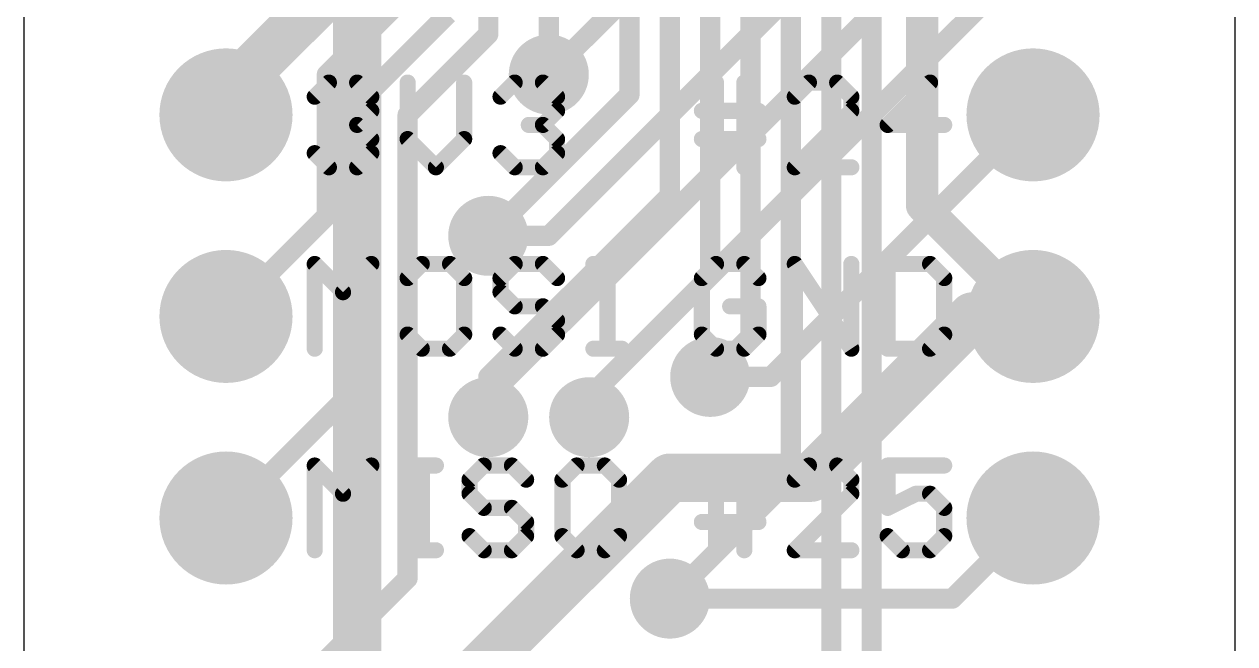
# Model space of a CAD drawing. Extents: x -20.4 to 20.4, y -21.6 to 33.
# Drawn here: x -7.62 to 7.62, y -11.75 to -3.94 of the extents above; entities that cross this region are included whole.
import ezdxf

# ---------------------------------------------------------------- set-up
doc = ezdxf.new("R2010")
doc.units = 0
for name, color, linetype in [('1', 12, 'CONTINUOUS'), ('16', 132, 'CONTINUOUS'), ('17', 110, 'CONTINUOUS'), ('18', 110, 'CONTINUOUS'), ('20', 53, 'CONTINUOUS'), ('21', 40, 'CONTINUOUS')]:
    doc.layers.add(name, color=color, linetype=linetype)

# ---------------------------------------------------------------- blocks, each defined once
blk = doc.blocks.new('ROUNDP')
at = {"const_width": 0.5}
blk.add_lwpolyline([(0, -0.25, 1), (0, 0.25, 1), (0, -0.25)], format="xyb", dxfattribs=at)
blk = doc.blocks.new('ROUNDV')
at = {"const_width": 0.5}
blk.add_lwpolyline([(0, -0.25, 1), (0, 0.25, 1), (0, -0.25)], format="xyb", dxfattribs=at)

msp = doc.modelspace()

# ---------------------------------------------------------------- linework, layer by layer
at = {"layer": '1'}
for points, const_width in [([(-1.016, -4.572), (1.27, -2.286)], 0.254), ([(-3.556, -3.302), (-5.08, -4.826)], 0.6096), ([(-0.508, -8.636), (5.08, -3.048)], 0.254), ([(-2.794, -3.556), (-3.81, -4.572)], 0.254), ([(-1.016, -6.604), (2.032, -3.556)], 0.254), ([(-3.302, -4.826), (-2.286, -3.81)], 0.254), ([(-1.778, -3.81), (-1.778, -4.064)], 0.254), ([(-1.778, -8.636), (3.048, -3.81)], 0.254), ([(-1.778, -4.064), (-2.794, -5.08)], 0.254), ([(-5.08, -4.826), (-5.08, -5.08)], 0.6096), ([(-3.81, -4.572), (-3.81, -6.35)], 0.254), ([(-3.302, -8.382), (-3.302, -4.826)], 0.254), ([(-2.794, -5.08), (-2.794, -10.922)], 0.254), ([(1.778, -8.382), (5.08, -5.08)], 0.254), ([(-3.81, -6.35), (-5.08, -7.62)], 0.254), ([(-1.778, -6.604), (-1.016, -6.604)], 0.254), ([(2.286, -9.652), (4.318, -7.62)], 0.6096), ([(4.318, -7.62), (5.08, -7.62)], 0.6096), ([(-5.08, -10.16), (-3.302, -8.382)], 0.254), ([(1.016, -8.382), (1.778, -8.382)], 0.254), ([(-1.778, -8.89), (-1.778, -8.636)], 0.254), ([(-0.508, -8.89), (-0.508, -8.636)], 0.254), ([(-5.08, -15.24), (0.508, -9.652)], 0.6096), ([(0.508, -9.652), (2.286, -9.652)], 0.6096), ([(4.064, -11.176), (5.08, -10.16)], 0.254), ([(-2.794, -10.922), (-4.572, -12.7)], 0.254), ([(0.508, -11.176), (4.064, -11.176)], 0.254)]:
    msp.add_lwpolyline(points, dxfattribs=dict(at, const_width=const_width))
for points, const_width in [([(-1.7331, -4.1089, 1), (-1.8229, -4.0191)], 0.127), ([(-1.8415, -4.064, 1), (-1.7145, -4.064)], 0.127), ([(-5.1878, -4.7182, 1), (-4.9722, -4.9338)], 0.3048), ([(-4.9276, -4.826, 1), (-5.2324, -4.826)], 0.3048), ([(-3.7465, -4.572, 1), (-3.8735, -4.572)], 0.127), ([(-3.8549, -4.5271, 1), (-3.7651, -4.6169)], 0.127), ([(-1.0609, -4.5271, 1), (-0.9711, -4.6169)], 0.127), ([(-3.2385, -4.826, 1), (-3.3655, -4.826)], 0.127), ([(-3.3469, -4.7811, 1), (-3.2571, -4.8709)], 0.127), ([(-5.2324, -5.08, 1), (-4.9276, -5.08)], 0.3048), ([(-2.7305, -5.08, 1), (-2.8575, -5.08)], 0.127), ([(-2.8389, -5.0351, 1), (-2.7491, -5.1249)], 0.127), ([(5.1249, -5.1249, 1), (5.0351, -5.0351)], 0.127), ([(-3.7651, -6.3949, 1), (-3.8549, -6.3051)], 0.127), ([(-3.8735, -6.35, 1), (-3.7465, -6.35)], 0.127), ([(-1.778, -6.5405, 1), (-1.778, -6.6675)], 0.127), ([(-1.0609, -6.5591, 1), (-0.9711, -6.6489)], 0.127), ([(-1.016, -6.6675, 1), (-1.016, -6.5405)], 0.127), ([(4.318, -7.4676, 1), (4.318, -7.7724)], 0.3048), ([(4.4258, -7.7278, 1), (4.2102, -7.5122)], 0.3048), ([(5.08, -7.7724, 1), (5.08, -7.4676)], 0.3048), ([(-5.1249, -7.5751, 1), (-5.0351, -7.6649)], 0.127), ([(-3.3655, -8.382, 1), (-3.2385, -8.382)], 0.127), ([(-3.2571, -8.4269, 1), (-3.3469, -8.3371)], 0.127), ([(1.016, -8.3185, 1), (1.016, -8.4455)], 0.127), ([(1.7331, -8.3371, 1), (1.8229, -8.4269)], 0.127), ([(1.778, -8.4455, 1), (1.778, -8.3185)], 0.127), ([(-1.7145, -8.636, 1), (-1.8415, -8.636)], 0.127), ([(-1.8229, -8.5911, 1), (-1.7331, -8.6809)], 0.127), ([(-0.4445, -8.636, 1), (-0.5715, -8.636)], 0.127), ([(-0.5529, -8.5911, 1), (-0.4631, -8.6809)], 0.127), ([(-1.8415, -8.89, 1), (-1.7145, -8.89)], 0.127), ([(-0.5715, -8.89, 1), (-0.4445, -8.89)], 0.127), ([(0.508, -9.4996, 1), (0.508, -9.8044)], 0.3048), ([(0.6158, -9.7598, 1), (0.4002, -9.5442)], 0.3048), ([(2.1782, -9.5442, 1), (2.3938, -9.7598)], 0.3048), ([(2.286, -9.8044, 1), (2.286, -9.4996)], 0.3048), ([(-5.1249, -10.1151, 1), (-5.0351, -10.2049)], 0.127), ([(5.1249, -10.2049, 1), (5.0351, -10.1151)], 0.127), ([(-2.7491, -10.9669, 1), (-2.8389, -10.8771)], 0.127), ([(-2.8575, -10.922, 1), (-2.7305, -10.922)], 0.127), ([(0.508, -11.1125, 1), (0.508, -11.2395)], 0.127), ([(4.0191, -11.1311, 1), (4.1089, -11.2209)], 0.127), ([(4.064, -11.2395, 1), (4.064, -11.1125)], 0.127)]:
    msp.add_lwpolyline(points, format="xyb", dxfattribs=dict(at, const_width=const_width))
at = {"layer": '16'}
for points, const_width in [([(-1.016, 14.732), (-1.016, -4.572)], 0.254), ([(-3.429, 3.429), (-3.429, -13.589)], 0.6096), ([(3.683, 0.127), (3.683, -6.223)], 0.4064), ([(3.048, -1.778), (3.048, -14.224)], 0.254), ([(2.54, -2.032), (2.54, -11.938)], 0.254), ([(2.032, -2.286), (2.032, -9.652)], 0.254), ([(1.524, -2.794), (1.524, -7.874)], 0.254), ([(1.016, -3.048), (1.016, -7.112)], 0.254), ([(0.508, -3.302), (0.508, -6.096)], 0.254), ([(0, -3.556), (0, -4.826)], 0.254), ([(0, -4.826), (-1.778, -6.604)], 0.254), ([(0.508, -6.096), (-1.778, -8.382)], 0.254), ([(3.683, -6.223), (5.08, -7.62)], 0.4064), ([(1.016, -7.112), (-0.508, -8.636)], 0.254), ([(1.524, -7.874), (1.016, -8.382)], 0.254), ([(-1.778, -8.382), (-1.778, -8.89)], 0.254), ([(-0.508, -8.636), (-0.508, -8.89)], 0.254), ([(2.032, -9.652), (0.508, -11.176)], 0.254)]:
    msp.add_lwpolyline(points, dxfattribs=dict(at, const_width=const_width))
for points, const_width in [([(-1.0795, -4.572, 1), (-0.9525, -4.572)], 0.127), ([(0.0449, -4.8709, 1), (-0.0449, -4.7811)], 0.127), ([(-0.0635, -4.826, 1), (0.0635, -4.826)], 0.127), ([(0.4445, -6.096, 1), (0.5715, -6.096)], 0.127), ([(0.5529, -6.1409, 1), (0.4631, -6.0511)], 0.127), ([(3.7548, -6.1512, 1), (3.6112, -6.2948)], 0.2032), ([(3.5814, -6.223, 1), (3.7846, -6.223)], 0.2032), ([(-1.8229, -6.5591, 1), (-1.7331, -6.6489)], 0.127), ([(1.0609, -7.1569, 1), (0.9711, -7.0671)], 0.127), ([(0.9525, -7.112, 1), (1.0795, -7.112)], 0.127), ([(5.0082, -7.6918, 1), (5.1518, -7.5482)], 0.2032), ([(1.5689, -7.9189, 1), (1.4791, -7.8291)], 0.127), ([(1.4605, -7.874, 1), (1.5875, -7.874)], 0.127), ([(-1.7145, -8.382, 1), (-1.8415, -8.382)], 0.127), ([(-1.8229, -8.3371, 1), (-1.7331, -8.4269)], 0.127), ([(0.9711, -8.3371, 1), (1.0609, -8.4269)], 0.127), ([(-0.4445, -8.636, 1), (-0.5715, -8.636)], 0.127), ([(-0.5529, -8.5911, 1), (-0.4631, -8.6809)], 0.127), ([(-1.8415, -8.89, 1), (-1.7145, -8.89)], 0.127), ([(-0.5715, -8.89, 1), (-0.4445, -8.89)], 0.127), ([(1.9685, -9.652, 1), (2.0955, -9.652)], 0.127), ([(2.0769, -9.6969, 1), (1.9871, -9.6071)], 0.127), ([(0.4631, -11.1311, 1), (0.5529, -11.2209)], 0.127)]:
    msp.add_lwpolyline(points, format="xyb", dxfattribs=dict(at, const_width=const_width))
at = {"layer": '20'}
for p, q in [((-7.62, -19.05), (-7.62, 17.78)), ((7.62, 17.78), (7.62, -19.05))]:
    msp.add_line(p, q, dxfattribs=at)
at = {"layer": '21', "const_width": 0.2032}
for points in [[(-3.9624, -4.8506), (-3.7845, -4.6727)], [(-3.7845, -4.6727), (-3.4285, -4.6727)], [(-3.4285, -4.6727), (-3.2506, -4.8506)], [(-2.793, -4.6727), (-2.793, -5.3845)], [(-2.0812, -5.3845), (-2.0812, -4.6727)], [(-1.6236, -4.8506), (-1.4457, -4.6727)], [(-1.4457, -4.6727), (-1.0897, -4.6727)], [(-1.0897, -4.6727), (-0.9118, -4.8506)], [(1.0894, -5.7404), (1.0894, -4.6727)], [(1.4453, -4.6727), (1.4453, -5.7404)], [(2.2588, -4.6727), (2.0808, -4.8506)], [(2.6147, -4.6727), (2.2588, -4.6727)], [(2.7926, -4.8506), (2.6147, -4.6727)], [(3.7841, -4.6727), (3.2502, -5.2065)], [(3.7841, -5.7404), (3.7841, -4.6727)], [(-3.2506, -4.8506), (-3.2506, -5.0286)], [(-0.9118, -4.8506), (-0.9118, -5.0286)], [(2.7926, -5.0286), (2.7926, -4.8506)], [(-3.2506, -5.0286), (-3.4285, -5.2065)], [(-0.9118, -5.0286), (-1.0897, -5.2065)], [(0.9114, -5.0286), (1.4453, -5.0286)], [(1.4453, -5.0286), (1.6232, -5.0286)], [(2.0808, -5.7404), (2.7926, -5.0286)], [(-3.4285, -5.2065), (-3.6065, -5.2065)], [(-3.4285, -5.2065), (-3.2506, -5.3845)], [(-1.0897, -5.2065), (-1.2677, -5.2065)], [(-1.0897, -5.2065), (-0.9118, -5.3845)], [(3.2502, -5.2065), (3.962, -5.2065)], [(-3.2506, -5.3845), (-3.2506, -5.5625)], [(-2.793, -5.3845), (-2.4371, -5.7404)], [(-2.4371, -5.7404), (-2.0812, -5.3845)], [(-0.9118, -5.3845), (-0.9118, -5.5625)], [(0.9114, -5.3845), (1.6232, -5.3845)], [(-3.7845, -5.7404), (-3.9624, -5.5625)], [(-3.2506, -5.5625), (-3.4285, -5.7404)], [(-1.4457, -5.7404), (-1.6236, -5.5625)], [(-0.9118, -5.5625), (-1.0897, -5.7404)], [(-3.4285, -5.7404), (-3.7845, -5.7404)], [(-1.0897, -5.7404), (-1.4457, -5.7404)], [(2.7926, -5.7404), (2.0808, -5.7404)], [(-3.9624, -8.0264), (-3.9624, -6.9587)], [(-3.9624, -6.9587), (-3.6065, -7.3146)], [(-3.6065, -7.3146), (-3.2506, -6.9587)], [(-3.2506, -6.9587), (-3.2506, -8.0264)], [(-2.6151, -6.9587), (-2.793, -7.1366)], [(-2.2591, -6.9587), (-2.6151, -6.9587)], [(-2.0812, -7.1366), (-2.2591, -6.9587)], [(-1.4457, -6.9587), (-1.6236, -7.1366)], [(-1.0897, -6.9587), (-1.4457, -6.9587)], [(-0.9118, -7.1366), (-1.0897, -6.9587)], [(-0.4542, -6.9587), (-0.0983, -6.9587)], [(-0.2763, -8.0264), (-0.2763, -6.9587)], [(1.0894, -6.9587), (0.9114, -7.1366)], [(1.4453, -6.9587), (1.0894, -6.9587)], [(1.6232, -7.1366), (1.4453, -6.9587)], [(2.0808, -8.0264), (2.0808, -6.9587)], [(2.0808, -6.9587), (2.7926, -8.0264)], [(2.7926, -8.0264), (2.7926, -6.9587)], [(3.2502, -6.9587), (3.2502, -8.0264)], [(3.7841, -6.9587), (3.2502, -6.9587)], [(3.962, -7.1366), (3.7841, -6.9587)], [(-2.793, -7.1366), (-2.793, -7.8485)], [(-2.0812, -7.8485), (-2.0812, -7.1366)], [(-1.6236, -7.1366), (-1.6236, -7.3146)], [(0.9114, -7.1366), (0.9114, -7.8485)], [(3.962, -7.8485), (3.962, -7.1366)], [(-1.6236, -7.3146), (-1.4457, -7.4925)], [(-1.4457, -7.4925), (-1.0897, -7.4925)], [(-1.0897, -7.4925), (-0.9118, -7.6705)], [(1.6232, -7.4925), (1.2673, -7.4925)], [(1.6232, -7.8485), (1.6232, -7.4925)], [(-0.9118, -7.6705), (-0.9118, -7.8485)], [(-2.793, -7.8485), (-2.6151, -8.0264)], [(-2.2591, -8.0264), (-2.0812, -7.8485)], [(-1.4457, -8.0264), (-1.6236, -7.8485)], [(-0.9118, -7.8485), (-1.0897, -8.0264)], [(0.9114, -7.8485), (1.0894, -8.0264)], [(1.4453, -8.0264), (1.6232, -7.8485)], [(3.7841, -8.0264), (3.962, -7.8485)], [(-2.6151, -8.0264), (-2.2591, -8.0264)], [(-1.0897, -8.0264), (-1.4457, -8.0264)], [(-0.4542, -8.0264), (-0.0983, -8.0264)], [(1.0894, -8.0264), (1.4453, -8.0264)], [(3.2502, -8.0264), (3.7841, -8.0264)], [(-3.9624, -10.5664), (-3.9624, -9.4987)], [(-3.9624, -9.4987), (-3.6065, -9.8546)], [(-3.6065, -9.8546), (-3.2506, -9.4987)], [(-3.2506, -9.4987), (-3.2506, -10.5664)], [(-2.793, -9.4987), (-2.4371, -9.4987)], [(-2.6151, -10.5664), (-2.6151, -9.4987)], [(-1.8355, -9.4987), (-2.0134, -9.6766)], [(-1.4796, -9.4987), (-1.8355, -9.4987)], [(-1.3016, -9.6766), (-1.4796, -9.4987)], [(-0.6661, -9.4987), (-0.844, -9.6766)], [(-0.3102, -9.4987), (-0.6661, -9.4987)], [(-0.1322, -9.6766), (-0.3102, -9.4987)], [(1.0894, -10.5664), (1.0894, -9.4987)], [(1.4453, -9.4987), (1.4453, -10.5664)], [(2.2588, -9.4987), (2.0808, -9.6766)], [(2.6147, -9.4987), (2.2588, -9.4987)], [(2.7926, -9.6766), (2.6147, -9.4987)], [(3.962, -9.4987), (3.2502, -9.4987)], [(3.2502, -9.4987), (3.2502, -10.0325)], [(-2.0134, -9.6766), (-2.0134, -9.8546)], [(-0.844, -9.6766), (-0.844, -10.3885)], [(-0.1322, -10.3885), (-0.1322, -9.6766)], [(2.7926, -9.8546), (2.7926, -9.6766)], [(-2.0134, -9.8546), (-1.8355, -10.0325)], [(0.9114, -9.8546), (1.4453, -9.8546)], [(1.4453, -9.8546), (1.6232, -9.8546)], [(2.0808, -10.5664), (2.7926, -9.8546)], [(3.2502, -10.0325), (3.6061, -9.8546)], [(3.6061, -9.8546), (3.7841, -9.8546)], [(3.7841, -9.8546), (3.962, -10.0325)], [(-1.8355, -10.0325), (-1.4796, -10.0325)], [(-1.4796, -10.0325), (-1.3016, -10.2105)], [(3.962, -10.0325), (3.962, -10.3885)], [(-1.3016, -10.2105), (-1.3016, -10.3885)], [(0.9114, -10.2105), (1.6232, -10.2105)], [(-1.8355, -10.5664), (-2.0134, -10.3885)], [(-1.3016, -10.3885), (-1.4796, -10.5664)], [(-0.844, -10.3885), (-0.6661, -10.5664)], [(-0.3102, -10.5664), (-0.1322, -10.3885)], [(3.4281, -10.5664), (3.2502, -10.3885)], [(3.962, -10.3885), (3.7841, -10.5664)], [(-2.793, -10.5664), (-2.4371, -10.5664)], [(-1.4796, -10.5664), (-1.8355, -10.5664)], [(-0.6661, -10.5664), (-0.3102, -10.5664)], [(2.7926, -10.5664), (2.0808, -10.5664)], [(3.7841, -10.5664), (3.4281, -10.5664)]]:
    msp.add_lwpolyline(points, dxfattribs=at)
at = {"layer": '21', "const_width": 0.1016}
for points in [[(-3.7845, -4.6219, 1), (-3.7845, -4.7235)], [(-3.7485, -4.7086, 1), (-3.8204, -4.6368)], [(-3.3926, -4.6368, 1), (-3.4645, -4.7086)], [(-3.4285, -4.7235, 1), (-3.4285, -4.6219)], [(-2.7422, -4.6727, 1), (-2.8438, -4.6727)], [(-2.0304, -4.6727, 1), (-2.132, -4.6727)], [(-1.4457, -4.6219, 1), (-1.4457, -4.7235)], [(-1.4097, -4.7086, 1), (-1.4816, -4.6368)], [(-1.0538, -4.6368, 1), (-1.1257, -4.7086)], [(-1.0897, -4.7235, 1), (-1.0897, -4.6219)], [(1.1402, -4.6727, 1), (1.0386, -4.6727)], [(1.4961, -4.6727, 1), (1.3945, -4.6727)], [(2.2588, -4.6219, 1), (2.2588, -4.7235)], [(2.2947, -4.7086, 1), (2.2228, -4.6368)], [(2.6506, -4.6368, 1), (2.5787, -4.7086)], [(2.6147, -4.7235, 1), (2.6147, -4.6219)], [(3.8349, -4.6727, 1), (3.7333, -4.6727)], [(3.82, -4.7086, 1), (3.7481, -4.6368)], [(-3.9983, -4.8147, 1), (-3.9265, -4.8866)], [(-3.1998, -4.8506, 1), (-3.3014, -4.8506)], [(-3.2865, -4.8866, 1), (-3.2147, -4.8147)], [(-1.6595, -4.8147, 1), (-1.5877, -4.8866)], [(-0.861, -4.8506, 1), (-0.9626, -4.8506)], [(-0.9477, -4.8866, 1), (-0.8759, -4.8147)], [(2.0449, -4.8147, 1), (2.1167, -4.8866)], [(2.8434, -4.8506, 1), (2.7418, -4.8506)], [(2.7567, -4.8866, 1), (2.8285, -4.8147)], [(-3.3014, -5.0286, 1), (-3.1998, -5.0286)], [(-3.2147, -5.0645, 1), (-3.2865, -4.9927)], [(-0.9626, -5.0286, 1), (-0.861, -5.0286)], [(-0.8759, -5.0645, 1), (-0.9477, -4.9927)], [(0.9114, -4.9778, 1), (0.9114, -5.0794)], [(1.4453, -4.9778, 1), (1.4453, -5.0794)], [(1.4453, -5.0794, 1), (1.4453, -4.9778)], [(1.6232, -5.0794, 1), (1.6232, -4.9778)], [(2.7418, -5.0286, 1), (2.8434, -5.0286)], [(2.8285, -5.0645, 1), (2.7567, -4.9927)], [(-3.6065, -5.1557, 1), (-3.6065, -5.2573)], [(-3.3926, -5.1706, 1), (-3.4645, -5.2425)], [(-3.4645, -5.1706, 1), (-3.3926, -5.2425)], [(-3.4285, -5.2573, 1), (-3.4285, -5.1557)], [(-1.2677, -5.1557, 1), (-1.2677, -5.2573)], [(-1.0538, -5.1706, 1), (-1.1257, -5.2425)], [(-1.1257, -5.1706, 1), (-1.0538, -5.2425)], [(-1.0897, -5.2573, 1), (-1.0897, -5.1557)], [(3.2502, -5.1557, 1), (3.2502, -5.2573)], [(3.2143, -5.1706, 1), (3.2861, -5.2425)], [(3.962, -5.2573, 1), (3.962, -5.1557)], [(-3.1998, -5.3845, 1), (-3.3014, -5.3845)], [(-3.2865, -5.4204, 1), (-3.2147, -5.3486)], [(-2.7571, -5.3486, 1), (-2.8289, -5.4204)], [(-2.8438, -5.3845, 1), (-2.7422, -5.3845)], [(-2.132, -5.3845, 1), (-2.0304, -5.3845)], [(-2.0453, -5.4204, 1), (-2.1171, -5.3486)], [(-0.861, -5.3845, 1), (-0.9626, -5.3845)], [(-0.9477, -5.4204, 1), (-0.8759, -5.3486)], [(0.9114, -5.3337, 1), (0.9114, -5.4353)], [(1.6232, -5.4353, 1), (1.6232, -5.3337)], [(-3.9265, -5.5265, 1), (-3.9983, -5.5984)], [(-3.2147, -5.5984, 1), (-3.2865, -5.5265)], [(-1.5877, -5.5265, 1), (-1.6595, -5.5984)], [(-0.8759, -5.5984, 1), (-0.9477, -5.5265)], [(-3.7845, -5.6896, 1), (-3.7845, -5.7912)], [(-3.4285, -5.7912, 1), (-3.4285, -5.6896)], [(-3.3014, -5.5625, 1), (-3.1998, -5.5625)], [(-1.4457, -5.6896, 1), (-1.4457, -5.7912)], [(-1.0897, -5.7912, 1), (-1.0897, -5.6896)], [(-0.9626, -5.5625, 1), (-0.861, -5.5625)], [(2.0808, -5.6896, 1), (2.0808, -5.7912)], [(2.7926, -5.7912, 1), (2.7926, -5.6896)], [(-3.8204, -5.7763, 1), (-3.7485, -5.7045)], [(-3.4645, -5.7045, 1), (-3.3926, -5.7763)], [(-2.473, -5.7045, 1), (-2.4012, -5.7763)], [(-2.473, -5.7763, 1), (-2.4012, -5.7045)], [(-1.4816, -5.7763, 1), (-1.4097, -5.7045)], [(-1.1257, -5.7045, 1), (-1.0538, -5.7763)], [(1.0386, -5.7404, 1), (1.1402, -5.7404)], [(1.3945, -5.7404, 1), (1.4961, -5.7404)], [(2.0449, -5.7045, 1), (2.1167, -5.7763)], [(3.7333, -5.7404, 1), (3.8349, -5.7404)], [(-3.9116, -6.9587, 1), (-4.0132, -6.9587)], [(-3.9265, -6.9228, 1), (-3.9983, -6.9946)], [(-3.1998, -6.9587, 1), (-3.3014, -6.9587)], [(-3.2147, -6.9946, 1), (-3.2865, -6.9228)], [(-2.6151, -6.9079, 1), (-2.6151, -7.0095)], [(-2.5791, -6.9946, 1), (-2.651, -6.9228)], [(-2.2232, -6.9228, 1), (-2.2951, -6.9946)], [(-2.2591, -7.0095, 1), (-2.2591, -6.9079)], [(-1.4457, -6.9079, 1), (-1.4457, -7.0095)], [(-1.4097, -6.9946, 1), (-1.4816, -6.9228)], [(-1.0538, -6.9228, 1), (-1.1257, -6.9946)], [(-1.0897, -7.0095, 1), (-1.0897, -6.9079)], [(-0.4542, -6.9079, 1), (-0.4542, -7.0095)], [(-0.2255, -6.9587, 1), (-0.3271, -6.9587)], [(-0.0983, -7.0095, 1), (-0.0983, -6.9079)], [(1.0894, -6.9079, 1), (1.0894, -7.0095)], [(1.1253, -6.9946, 1), (1.0534, -6.9228)], [(1.4812, -6.9228, 1), (1.4093, -6.9946)], [(1.4453, -7.0095, 1), (1.4453, -6.9079)], [(2.1316, -6.9587, 1), (2.03, -6.9587)], [(2.1231, -6.9305, 1), (2.0385, -6.9869)], [(2.8434, -6.9587, 1), (2.7418, -6.9587)], [(3.301, -6.9587, 1), (3.1994, -6.9587)], [(3.2502, -6.9079, 1), (3.2502, -7.0095)], [(3.82, -6.9228, 1), (3.7481, -6.9946)], [(3.7841, -7.0095, 1), (3.7841, -6.9079)], [(-2.7422, -7.1366, 1), (-2.8438, -7.1366)], [(-2.8289, -7.1007, 1), (-2.7571, -7.1726)], [(-2.0304, -7.1366, 1), (-2.132, -7.1366)], [(-2.1171, -7.1726, 1), (-2.0453, -7.1007)], [(-1.5728, -7.1366, 1), (-1.6744, -7.1366)], [(-1.6595, -7.1007, 1), (-1.5877, -7.1726)], [(-0.9477, -7.1726, 1), (-0.8759, -7.1007)], [(0.9622, -7.1366, 1), (0.8606, -7.1366)], [(0.8755, -7.1007, 1), (0.9473, -7.1726)], [(1.5873, -7.1726, 1), (1.6591, -7.1007)], [(4.0128, -7.1366, 1), (3.9112, -7.1366)], [(3.9261, -7.1726, 1), (3.9979, -7.1007)], [(-3.6424, -7.2787, 1), (-3.5706, -7.3505)], [(-3.6424, -7.3505, 1), (-3.5706, -7.2787)], [(-1.5877, -7.2787, 1), (-1.6595, -7.3505)], [(-1.6744, -7.3146, 1), (-1.5728, -7.3146)], [(-1.4457, -7.4417, 1), (-1.4457, -7.5433)], [(-1.4816, -7.5285, 1), (-1.4097, -7.4566)], [(-1.0538, -7.4566, 1), (-1.1257, -7.5285)], [(-1.0897, -7.5433, 1), (-1.0897, -7.4417)], [(1.2673, -7.4417, 1), (1.2673, -7.5433)], [(1.674, -7.4925, 1), (1.5724, -7.4925)], [(1.6232, -7.5433, 1), (1.6232, -7.4417)], [(-0.861, -7.6705, 1), (-0.9626, -7.6705)], [(-0.9477, -7.7064, 1), (-0.8759, -7.6346)], [(-2.7571, -7.8125, 1), (-2.8289, -7.8844)], [(-2.0453, -7.8844, 1), (-2.1171, -7.8125)], [(-1.5877, -7.8125, 1), (-1.6595, -7.8844)], [(-0.8759, -7.8844, 1), (-0.9477, -7.8125)], [(0.9473, -7.8125, 1), (0.8755, -7.8844)], [(1.6591, -7.8844, 1), (1.5873, -7.8125)], [(3.9979, -7.8844, 1), (3.9261, -7.8125)], [(-2.8438, -7.8485, 1), (-2.7422, -7.8485)], [(-2.6151, -7.9756, 1), (-2.6151, -8.0772)], [(-2.2591, -8.0772, 1), (-2.2591, -7.9756)], [(-2.132, -7.8485, 1), (-2.0304, -7.8485)], [(-1.4457, -7.9756, 1), (-1.4457, -8.0772)], [(-1.0897, -8.0772, 1), (-1.0897, -7.9756)], [(-0.9626, -7.8485, 1), (-0.861, -7.8485)], [(-0.4542, -7.9756, 1), (-0.4542, -8.0772)], [(-0.0983, -8.0772, 1), (-0.0983, -7.9756)], [(0.8606, -7.8485, 1), (0.9622, -7.8485)], [(1.0894, -7.9756, 1), (1.0894, -8.0772)], [(1.4453, -8.0772, 1), (1.4453, -7.9756)], [(1.5724, -7.8485, 1), (1.674, -7.8485)], [(3.2502, -7.9756, 1), (3.2502, -8.0772)], [(3.7841, -8.0772, 1), (3.7841, -7.9756)], [(3.9112, -7.8485, 1), (4.0128, -7.8485)], [(-4.0132, -8.0264, 1), (-3.9116, -8.0264)], [(-3.3014, -8.0264, 1), (-3.1998, -8.0264)], [(-2.651, -8.0623, 1), (-2.5791, -7.9905)], [(-2.2951, -7.9905, 1), (-2.2232, -8.0623)], [(-1.4816, -8.0623, 1), (-1.4097, -7.9905)], [(-1.1257, -7.9905, 1), (-1.0538, -8.0623)], [(-0.3271, -8.0264, 1), (-0.2255, -8.0264)], [(1.0534, -8.0623, 1), (1.1253, -7.9905)], [(1.4093, -7.9905, 1), (1.4812, -8.0623)], [(2.03, -8.0264, 1), (2.1316, -8.0264)], [(2.7418, -8.0264, 1), (2.8434, -8.0264)], [(2.7503, -8.0546, 1), (2.8349, -7.9982)], [(3.1994, -8.0264, 1), (3.301, -8.0264)], [(3.7481, -7.9905, 1), (3.82, -8.0623)], [(-3.9116, -9.4987, 1), (-4.0132, -9.4987)], [(-3.9265, -9.4628, 1), (-3.9983, -9.5346)], [(-3.1998, -9.4987, 1), (-3.3014, -9.4987)], [(-3.2147, -9.5346, 1), (-3.2865, -9.4628)], [(-2.793, -9.4479, 1), (-2.793, -9.5495)], [(-2.5643, -9.4987, 1), (-2.6659, -9.4987)], [(-2.4371, -9.5495, 1), (-2.4371, -9.4479)], [(-1.8355, -9.4479, 1), (-1.8355, -9.5495)], [(-1.7995, -9.5346, 1), (-1.8714, -9.4628)], [(-1.4436, -9.4628, 1), (-1.5155, -9.5346)], [(-1.4796, -9.5495, 1), (-1.4796, -9.4479)], [(-0.6661, -9.4479, 1), (-0.6661, -9.5495)], [(-0.6301, -9.5346, 1), (-0.702, -9.4628)], [(-0.2742, -9.4628, 1), (-0.3461, -9.5346)], [(-0.3102, -9.5495, 1), (-0.3102, -9.4479)], [(1.1402, -9.4987, 1), (1.0386, -9.4987)], [(1.4961, -9.4987, 1), (1.3945, -9.4987)], [(2.2588, -9.4479, 1), (2.2588, -9.5495)], [(2.2947, -9.5346, 1), (2.2228, -9.4628)], [(2.6506, -9.4628, 1), (2.5787, -9.5346)], [(2.6147, -9.5495, 1), (2.6147, -9.4479)], [(3.2502, -9.4479, 1), (3.2502, -9.5495)], [(3.301, -9.4987, 1), (3.1994, -9.4987)], [(3.962, -9.5495, 1), (3.962, -9.4479)], [(-1.9626, -9.6766, 1), (-2.0642, -9.6766)], [(-2.0493, -9.6407, 1), (-1.9775, -9.7126)], [(-1.3375, -9.7126, 1), (-1.2657, -9.6407)], [(-0.7932, -9.6766, 1), (-0.8948, -9.6766)], [(-0.8799, -9.6407, 1), (-0.8081, -9.7126)], [(-0.0814, -9.6766, 1), (-0.183, -9.6766)], [(-0.1681, -9.7126, 1), (-0.0963, -9.6407)], [(2.0449, -9.6407, 1), (2.1167, -9.7126)], [(2.8434, -9.6766, 1), (2.7418, -9.6766)], [(2.7567, -9.7126, 1), (2.8285, -9.6407)], [(-1.9775, -9.8187, 1), (-2.0493, -9.8905)], [(0.9114, -9.8038, 1), (0.9114, -9.9054)], [(1.4453, -9.8038, 1), (1.4453, -9.9054)], [(1.4453, -9.9054, 1), (1.4453, -9.8038)], [(1.6232, -9.9054, 1), (1.6232, -9.8038)], [(2.8285, -9.8905, 1), (2.7567, -9.8187)], [(3.6061, -9.8038, 1), (3.6061, -9.9054)], [(3.6288, -9.9, 1), (3.5834, -9.8092)], [(3.82, -9.8187, 1), (3.7481, -9.8905)], [(3.7841, -9.9054, 1), (3.7841, -9.8038)], [(-3.6424, -9.8187, 1), (-3.5706, -9.8905)], [(-3.6424, -9.8905, 1), (-3.5706, -9.8187)], [(-2.0642, -9.8546, 1), (-1.9626, -9.8546)], [(2.7418, -9.8546, 1), (2.8434, -9.8546)], [(-1.8355, -9.9817, 1), (-1.8355, -10.0833)], [(-1.8714, -10.0685, 1), (-1.7995, -9.9966)], [(-1.4436, -9.9966, 1), (-1.5155, -10.0685)], [(-1.4796, -10.0833, 1), (-1.4796, -9.9817)], [(3.2275, -9.9871, 1), (3.2729, -10.078)], [(3.1994, -10.0325, 1), (3.301, -10.0325)], [(4.0128, -10.0325, 1), (3.9112, -10.0325)], [(3.9261, -10.0685, 1), (3.9979, -9.9966)], [(-1.2508, -10.2105, 1), (-1.3524, -10.2105)], [(-1.3375, -10.2464, 1), (-1.2657, -10.1746)], [(0.9114, -10.1597, 1), (0.9114, -10.2613)], [(1.6232, -10.2613, 1), (1.6232, -10.1597)], [(-1.9775, -10.3525, 1), (-2.0493, -10.4244)], [(-1.3524, -10.3885, 1), (-1.2508, -10.3885)], [(-1.2657, -10.4244, 1), (-1.3375, -10.3525)], [(-0.8081, -10.3525, 1), (-0.8799, -10.4244)], [(-0.8948, -10.3885, 1), (-0.7932, -10.3885)], [(-0.183, -10.3885, 1), (-0.0814, -10.3885)], [(-0.0963, -10.4244, 1), (-0.1681, -10.3525)], [(3.2861, -10.3525, 1), (3.2143, -10.4244)], [(3.9112, -10.3885, 1), (4.0128, -10.3885)], [(3.9979, -10.4244, 1), (3.9261, -10.3525)], [(-4.0132, -10.5664, 1), (-3.9116, -10.5664)], [(-3.3014, -10.5664, 1), (-3.1998, -10.5664)], [(-2.793, -10.5156, 1), (-2.793, -10.6172)], [(-2.6659, -10.5664, 1), (-2.5643, -10.5664)], [(-2.4371, -10.6172, 1), (-2.4371, -10.5156)], [(-1.8355, -10.5156, 1), (-1.8355, -10.6172)], [(-1.8714, -10.6023, 1), (-1.7995, -10.5305)], [(-1.5155, -10.5305, 1), (-1.4436, -10.6023)], [(-1.4796, -10.6172, 1), (-1.4796, -10.5156)], [(-0.6661, -10.5156, 1), (-0.6661, -10.6172)], [(-0.702, -10.6023, 1), (-0.6301, -10.5305)], [(-0.3461, -10.5305, 1), (-0.2742, -10.6023)], [(-0.3102, -10.6172, 1), (-0.3102, -10.5156)], [(1.0386, -10.5664, 1), (1.1402, -10.5664)], [(1.3945, -10.5664, 1), (1.4961, -10.5664)], [(2.0808, -10.5156, 1), (2.0808, -10.6172)], [(2.0449, -10.5305, 1), (2.1167, -10.6023)], [(2.7926, -10.6172, 1), (2.7926, -10.5156)], [(3.4281, -10.5156, 1), (3.4281, -10.6172)], [(3.3922, -10.6023, 1), (3.4641, -10.5305)], [(3.7481, -10.5305, 1), (3.82, -10.6023)], [(3.7841, -10.6172, 1), (3.7841, -10.5156)]]:
    msp.add_lwpolyline(points, format="xyb", dxfattribs=at)

# ---------------------------------------------------------------- block references
at = {"layer": '17', "xscale": 1.6764, "yscale": 1.6764}
for p in [(-5.08, -5.08), (-5.08, -5.08), (5.08, -5.08), (5.08, -5.08), (-5.08, -7.62), (-5.08, -7.62), (5.08, -7.62), (5.08, -7.62), (-5.08, -10.16), (-5.08, -10.16), (5.08, -10.16), (5.08, -10.16)]:
    msp.add_blockref('ROUNDP', p, dxfattribs=at)
at = {"layer": '18', "xscale": 1.008, "yscale": 1.008}
for p in [(-1.016, -4.572), (-1.016, -4.572), (-1.778, -6.604), (-1.778, -6.604), (1.016, -8.382), (1.016, -8.382), (-1.778, -8.89), (-1.778, -8.89), (-0.508, -8.89), (-0.508, -8.89), (0.508, -11.176), (0.508, -11.176)]:
    msp.add_blockref('ROUNDV', p, dxfattribs=at)

doc.saveas('drawing.dxf')
